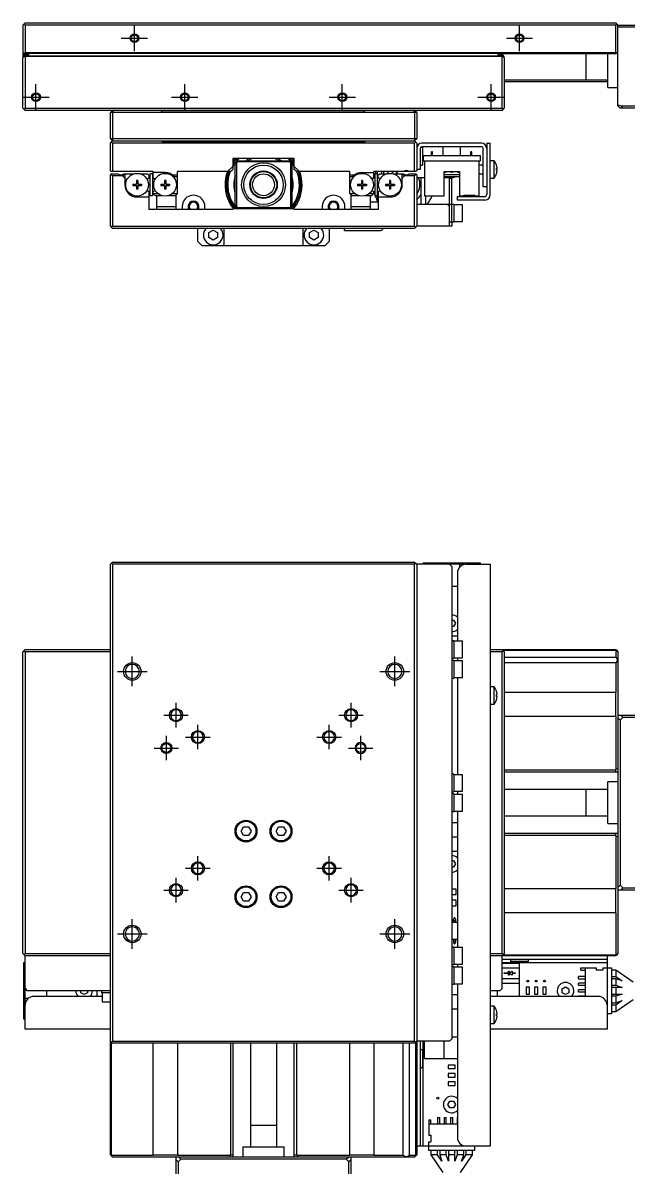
# Model space of a CAD drawing. Extents: x -2 to 888, y -8 to 518.
# Drawn here: x 143 to 281.3, y 252.6 to 514.2 of the extents above; entities that cross this region are included whole.
import ezdxf

# ---------------------------------------------------------------- set-up
doc = ezdxf.new("R2010")
doc.units = 0
doc.header["$LTSCALE"] = 0.5
doc.linetypes.add('CENTER', pattern=[50.8, 31.75, -6.35, 6.35, -6.35])
for name, color, linetype in [('MSM_CENTER', 1, 'CENTER'), ('MSM_CONTINUOUS', 7, 'CONTINUOUS'), ('MSM_NARROW', 5, 'CONTINUOUS')]:
    doc.layers.add(name, color=color, linetype=linetype)

msp = doc.modelspace()

# ---------------------------------------------------------------- linework, layer by layer
at = {"layer": 'MSM_CENTER'}
for p, q in [((168.52, 507.67), (168.52, 513.67)), ((256.52, 507.67), (256.52, 513.67)), ((165.52, 510.67), (171.52, 510.67)), ((253.52, 510.67), (259.52, 510.67)), ((146.02, 494.17), (146.02, 500.17)), ((180.02, 494.17), (180.02, 500.17)), ((216.02, 494.17), (216.02, 500.17)), ((250.02, 494.17), (250.02, 500.17)), ((143.02, 497.17), (149.02, 497.17)), ((177.02, 497.17), (183.02, 497.17)), ((213.02, 497.17), (219.02, 497.17)), ((247.02, 497.17), (253.02, 497.17)), ((200.77, 473.6), (200.77, 473.6)), ((168.02, 362.51), (168.02, 369.31)), ((228.02, 362.51), (228.02, 369.31)), ((164.62, 365.91), (171.42, 365.91)), ((224.62, 365.91), (231.42, 365.91)), ((178.02, 353.11), (178.02, 358.71)), ((218.02, 353.11), (218.02, 358.71)), ((175.22, 355.91), (180.82, 355.91)), ((215.22, 355.91), (220.82, 355.91)), ((183.02, 348.11), (183.02, 353.71)), ((213.02, 348.11), (213.02, 353.71)), ((175.82, 345.61), (175.82, 351.21)), ((180.22, 350.91), (185.82, 350.91)), ((210.22, 350.91), (215.82, 350.91)), ((220.22, 345.61), (220.22, 351.21)), ((173.02, 348.41), (178.62, 348.41)), ((217.42, 348.41), (223.02, 348.41)), ((183.02, 318.11), (183.02, 323.71)), ((213.02, 318.11), (213.02, 323.71)), ((180.22, 320.91), (185.82, 320.91)), ((210.22, 320.91), (215.82, 320.91)), ((178.02, 313.11), (178.02, 318.71)), ((218.02, 313.11), (218.02, 318.71)), ((175.22, 315.91), (180.82, 315.91)), ((215.22, 315.91), (220.82, 315.91)), ((168.02, 302.51), (168.02, 309.31)), ((228.02, 302.51), (228.02, 309.31)), ((164.62, 305.91), (171.42, 305.91)), ((224.62, 305.91), (231.42, 305.91))]:
    msp.add_line(p, q, dxfattribs=at)
at = {"layer": 'MSM_CONTINUOUS'}
for p, q in [((143.02, 513.67), (143.52, 514.17)), ((143.02, 513.67), (143.02, 506.47)), ((143.27, 513.92), (143.52, 513.67)), ((143.52, 514.17), (278.52, 514.17)), ((278.52, 513.67), (143.52, 513.67)), ((143.52, 513.67), (143.52, 507.37)), ((279.02, 513.67), (278.52, 514.17)), ((278.52, 513.67), (278.77, 513.92)), ((278.52, 507.37), (278.52, 513.67)), ((279.02, 513.67), (292.52, 513.67)), ((279.02, 495.17), (279.02, 513.67)), ((292.52, 513.17), (279.02, 513.17)), ((278.67, 507.22), (279.02, 507.57)), ((278.62, 507.17), (143.02, 507.17)), ((144.42, 506.97), (143.02, 506.97)), ((143.42, 506.57), (143.02, 506.17)), ((143.12, 506.37), (143.02, 506.47)), ((143.02, 494.67), (143.02, 506.17)), ((143.12, 506.27), (143.12, 506.47)), ((143.52, 507.37), (143.32, 507.17)), ((144.12, 506.77), (143.42, 506.77)), ((143.52, 506.67), (143.42, 506.57)), ((143.52, 506.47), (143.42, 506.57)), ((143.52, 507.37), (278.52, 507.37)), ((143.52, 506.67), (252.52, 506.67)), ((143.52, 506.47), (143.52, 494.67)), ((252.52, 506.47), (143.52, 506.47)), ((144.42, 506.67), (144.42, 506.97)), ((251.62, 506.67), (251.62, 507.07)), ((278.52, 507.07), (251.62, 507.07)), ((252.62, 506.77), (251.92, 506.77)), ((252.62, 506.57), (252.52, 506.67)), ((252.62, 506.57), (252.52, 506.47)), ((252.52, 494.67), (252.52, 506.47)), ((253.02, 506.17), (252.62, 506.57)), ((252.92, 506.47), (252.92, 506.27)), ((253.02, 506.17), (253.02, 494.67)), ((271.72, 501.17), (271.72, 507.07)), ((276.72, 499.42), (276.72, 507.07)), ((278.67, 507.22), (278.52, 507.37)), ((278.52, 507.07), (278.67, 507.22)), ((253.02, 501.17), (276.72, 501.17)), ((276.52, 500.67), (253.02, 500.67)), ((276.52, 501.17), (276.52, 500.67)), ((276.72, 499.42), (279.02, 499.42)), ((143.02, 494.67), (143.52, 494.17)), ((143.27, 494.42), (143.52, 494.67)), ((143.52, 494.67), (252.52, 494.67)), ((252.52, 494.67), (252.77, 494.42)), ((252.52, 494.17), (253.02, 494.67)), ((279.02, 495.47), (279.64, 495.17)), ((279.52, 494.67), (279.02, 495.17)), ((292.52, 494.67), (279.52, 494.67)), ((279.64, 495.17), (292.52, 495.17)), ((279.64, 495.17), (280.14, 494.67)), ((252.52, 494.17), (143.52, 494.17)), ((163.02, 493.67), (163.52, 494.17)), ((233.02, 493.67), (163.02, 493.67)), ((163.02, 487.67), (163.02, 493.67)), ((163.52, 493.67), (163.73, 494.17)), ((163.52, 493.67), (163.52, 487.17)), ((174.82, 493.87), (174.52, 494.17)), ((174.82, 493.87), (220.92, 493.87)), ((221.22, 494.17), (220.92, 493.87)), ((232.32, 494.17), (232.52, 493.67)), ((233.02, 493.67), (232.52, 494.17)), ((232.52, 493.67), (232.52, 487.17)), ((233.02, 493.67), (233.02, 487.67)), ((163.02, 487.67), (163.52, 487.17)), ((233.02, 487.67), (163.02, 487.67)), ((163.02, 486.67), (163.52, 487.17)), ((163.02, 480.37), (163.02, 486.67)), ((163.27, 486.92), (163.52, 486.67)), ((163.52, 487.17), (232.52, 487.17)), ((163.52, 486.67), (163.52, 480.17)), ((232.52, 486.67), (163.52, 486.67)), ((174.92, 486.87), (174.62, 487.17)), ((174.92, 486.87), (221.12, 486.87)), ((183.02, 486.87), (183.02, 487.17)), ((213.02, 487.17), (213.02, 486.87)), ((221.42, 487.17), (221.12, 486.87)), ((233.02, 487.67), (232.52, 487.17)), ((232.52, 487.17), (233.02, 486.67)), ((232.52, 486.67), (232.77, 486.92)), ((232.52, 480.17), (232.52, 486.67)), ((233.02, 486.67), (233.02, 480.37)), ((247.82, 486.67), (234.22, 486.67)), ((249.02, 486.67), (249.82, 486.67)), ((249.02, 486.67), (249.02, 474.97)), ((249.82, 474.87), (249.82, 486.67)), ((233.82, 485.47), (233.82, 480.67)), ((234.32, 485.67), (233.88, 485.67)), ((247.82, 485.87), (234.22, 485.87)), ((234.32, 485.67), (234.32, 481.67)), ((236.65, 484.67), (236.4, 484.67)), ((236.4, 483.87), (236.4, 484.67)), ((236.65, 483.87), (236.65, 484.67)), ((239.02, 485.87), (239.02, 483.87)), ((243.02, 483.87), (243.02, 485.87)), ((245.65, 484.67), (245.4, 484.67)), ((245.4, 483.87), (245.4, 484.67)), ((245.65, 483.87), (245.65, 484.67)), ((248.22, 476.67), (248.22, 485.47)), ((189.82, 480.17), (191.02, 481.37)), ((205.02, 483.17), (191.02, 483.17)), ((191.02, 483.17), (191.02, 480.67)), ((191.52, 481.87), (191.82, 482.17)), ((191.52, 472.47), (191.52, 481.87)), ((192.02, 482.37), (191.82, 482.17)), ((191.82, 482.17), (191.82, 472.17)), ((192.02, 482.37), (192.32, 482.67)), ((204.02, 482.37), (192.02, 482.37)), ((192.32, 482.67), (203.72, 482.67)), ((203.72, 482.67), (204.02, 482.37)), ((204.22, 482.17), (204.02, 482.37)), ((204.22, 472.17), (204.22, 482.17)), ((204.22, 482.17), (204.52, 481.87)), ((204.52, 481.87), (204.52, 472.47)), ((205.02, 480.67), (205.02, 483.17)), ((205.02, 481.37), (206.23, 480.17)), ((233.82, 481.67), (234.32, 481.67)), ((234.52, 482.82), (234.32, 482.82)), ((234.52, 483.87), (234.52, 482.67)), ((234.52, 483.87), (247.52, 483.87)), ((234.52, 482.67), (247.52, 482.67)), ((234.77, 482.67), (234.77, 474.67)), ((247.27, 474.67), (247.27, 482.67)), ((248.22, 481.67), (247.27, 481.67)), ((247.52, 483.87), (247.52, 482.67)), ((250.72, 482.67), (249.82, 482.67)), ((250.72, 478.67), (250.72, 482.67)), ((251.28, 481.6), (251.28, 481.62)), ((163.22, 480.17), (163.02, 480.37)), ((163.12, 479.57), (163.02, 479.47)), ((163.02, 467.67), (163.02, 479.47)), ((163.12, 479.57), (163.22, 479.67)), ((163.52, 479.17), (163.12, 479.57)), ((172.82, 480.17), (163.22, 480.17)), ((163.22, 479.67), (164.76, 479.67)), ((163.52, 479.17), (163.52, 467.67)), ((165.82, 479.17), (163.52, 479.17)), ((166.32, 479.52), (165.82, 479.17)), ((165.82, 479.17), (166.32, 478.67)), ((166.09, 479.67), (168.41, 479.67)), ((166.32, 479.67), (166.32, 477.17)), ((169.84, 479.67), (171.52, 479.67)), ((171.82, 479.37), (171.52, 479.67)), ((171.56, 478.57), (171.82, 478.72)), ((171.82, 479.37), (171.82, 478.72)), ((172.02, 479.67), (172.02, 474.67)), ((172.62, 479.67), (172.02, 479.67)), ((172.62, 479.67), (172.62, 474.67)), ((172.82, 478.71), (172.82, 480.17)), ((175.52, 479.97), (172.82, 479.97)), ((172.82, 478.71), (173.2, 478.49)), ((177.12, 479.47), (178.32, 479.47)), ((178.32, 478.97), (177.67, 478.97)), ((190.52, 480.17), (178.32, 480.17)), ((178.32, 475.17), (178.32, 480.17)), ((191.02, 480.67), (190.52, 480.17)), ((205.52, 480.17), (205.02, 480.67)), ((217.72, 480.17), (205.52, 480.17)), ((217.72, 475.17), (217.72, 480.17)), ((217.72, 479.47), (218.93, 479.47)), ((218.38, 478.97), (217.72, 478.97)), ((220.52, 479.97), (223.22, 479.97)), ((223.22, 478.71), (222.85, 478.49)), ((232.82, 480.17), (223.22, 480.17)), ((223.22, 478.71), (223.22, 480.17)), ((223.42, 479.67), (223.42, 474.67)), ((224.02, 479.67), (223.42, 479.67)), ((224.02, 480.17), (224.02, 473.17)), ((224.52, 479.67), (224.22, 479.37)), ((224.22, 478.72), (224.22, 479.37)), ((224.48, 478.57), (224.22, 478.72)), ((224.52, 479.67), (226.21, 479.67)), ((225.02, 479.67), (225.02, 480.17)), ((225.52, 479.67), (225.52, 480.17)), ((227.64, 479.67), (229.96, 479.67)), ((228.3, 480.11), (228.3, 479.67)), ((229.72, 477.17), (229.72, 479.67)), ((230.22, 479.17), (229.72, 479.52)), ((229.72, 478.67), (230.22, 479.17)), ((232.52, 479.17), (230.22, 479.17)), ((231.29, 479.67), (232.82, 479.67)), ((232.92, 479.57), (232.52, 479.17)), ((232.52, 467.67), (232.52, 479.17)), ((233.02, 480.37), (232.82, 480.17)), ((232.82, 479.67), (232.92, 479.57)), ((233.02, 479.47), (232.92, 479.57)), ((233.82, 480.67), (233.02, 480.67)), ((233.02, 479.47), (233.02, 467.67)), ((233.02, 478.82), (234.77, 478.82)), ((234.02, 472.67), (234.02, 478.82)), ((239.27, 474.67), (239.27, 480.17)), ((239.27, 480.17), (242.77, 480.17)), ((242.77, 479.47), (239.27, 479.47)), ((242.77, 478.97), (239.27, 478.97)), ((239.27, 478.82), (241.02, 478.82)), ((240.52, 478.67), (241.02, 478.67)), ((240.52, 467.67), (240.52, 478.67)), ((241.02, 468.67), (241.02, 478.67)), ((242.77, 480.17), (242.77, 474.67)), ((247.27, 479.67), (248.22, 479.67)), ((249.82, 478.67), (250.72, 478.67)), ((251.28, 480.87), (251.41, 480.87)), ((251.28, 480.47), (251.28, 480.87)), ((251.41, 480.47), (251.28, 480.47)), ((251.28, 479.72), (251.28, 479.74)), ((168.12, 477.31), (168.92, 477.31)), ((168.12, 477.31), (168.12, 477.02)), ((168.12, 477.02), (168.92, 477.02)), ((168.65, 477.31), (168.65, 477.02)), ((168.98, 478.17), (168.98, 477.37)), ((169.27, 478.17), (168.98, 478.17)), ((168.98, 477.64), (169.27, 477.64)), ((168.98, 476.96), (168.98, 476.17)), ((168.98, 476.7), (169.27, 476.7)), ((169.27, 476.17), (168.98, 476.17)), ((169.27, 478.17), (169.27, 477.37)), ((169.27, 476.96), (169.27, 476.17)), ((169.33, 477.31), (170.12, 477.31)), ((169.33, 477.02), (170.12, 477.02)), ((169.59, 477.02), (169.59, 477.31)), ((170.12, 477.31), (170.12, 477.02)), ((174.52, 477.31), (174.52, 477.02)), ((174.52, 477.31), (175.32, 477.31)), ((174.52, 477.02), (175.32, 477.02)), ((175.05, 477.31), (175.05, 477.02)), ((175.67, 478.17), (175.38, 478.17)), ((175.38, 478.17), (175.38, 477.37)), ((175.38, 477.64), (175.67, 477.64)), ((175.38, 476.96), (175.38, 476.17)), ((175.38, 476.7), (175.67, 476.7)), ((175.67, 476.17), (175.38, 476.17)), ((175.67, 478.17), (175.67, 477.37)), ((175.67, 476.96), (175.67, 476.17)), ((175.73, 477.31), (176.52, 477.31)), ((175.73, 477.02), (176.52, 477.02)), ((175.99, 477.02), (175.99, 477.31)), ((176.52, 477.31), (176.52, 477.02)), ((219.52, 477.31), (219.52, 477.02)), ((219.52, 477.31), (220.32, 477.31)), ((219.52, 477.02), (220.32, 477.02)), ((220.05, 477.31), (220.05, 477.02)), ((220.38, 478.17), (220.38, 477.37)), ((220.67, 478.17), (220.38, 478.17)), ((220.38, 477.64), (220.67, 477.64)), ((220.38, 476.96), (220.38, 476.17)), ((220.38, 476.7), (220.67, 476.7)), ((220.67, 476.17), (220.38, 476.17)), ((220.67, 478.17), (220.67, 477.37)), ((220.67, 476.96), (220.67, 476.17)), ((220.73, 477.31), (221.52, 477.31)), ((220.73, 477.02), (221.52, 477.02)), ((220.99, 477.02), (220.99, 477.31)), ((221.52, 477.31), (221.52, 477.02)), ((225.92, 477.31), (226.72, 477.31)), ((225.92, 477.31), (225.92, 477.02)), ((225.92, 477.02), (226.72, 477.02)), ((226.45, 477.31), (226.45, 477.02)), ((226.78, 478.17), (226.78, 477.37)), ((227.07, 478.17), (226.78, 478.17)), ((226.78, 477.64), (227.07, 477.64)), ((226.78, 476.96), (226.78, 476.17)), ((226.78, 476.7), (227.07, 476.7)), ((227.07, 476.17), (226.78, 476.17)), ((227.07, 478.17), (227.07, 477.37)), ((227.07, 476.96), (227.07, 476.17)), ((227.13, 477.31), (227.92, 477.31)), ((227.13, 477.02), (227.92, 477.02)), ((227.39, 477.02), (227.39, 477.31)), ((227.92, 477.31), (227.92, 477.02)), ((249.02, 476.67), (248.22, 476.67)), ((169.12, 474.37), (171.82, 474.37)), ((171.82, 475.62), (171.56, 475.77)), ((171.82, 475.62), (171.82, 471.47)), ((172.62, 474.67), (172.02, 474.67)), ((172.96, 475.7), (172.82, 475.62)), ((172.82, 475.17), (172.82, 475.62)), ((172.82, 475.17), (173.32, 474.67)), ((172.82, 475.17), (173.86, 475.17)), ((174.81, 474.67), (173.32, 474.67)), ((173.57, 474.67), (173.57, 471.47)), ((178.07, 474.67), (176.24, 474.67)), ((177.19, 475.17), (178.32, 475.17)), ((177.82, 474.67), (178.32, 475.17)), ((178.02, 474.67), (178.02, 474.87)), ((178.07, 471.47), (178.07, 474.67)), ((194.86, 473.97), (195.05, 473.97)), ((195.27, 473.74), (195.05, 473.97)), ((195.27, 473.74), (195.11, 473.74)), ((195.27, 473.6), (195.27, 473.74)), ((201, 473.97), (200.77, 473.74)), ((200.94, 473.74), (200.77, 473.74)), ((200.77, 473.74), (200.77, 473.6)), ((200.77, 473.6), (200.77, 473.6)), ((201, 473.97), (201.19, 473.97)), ((217.72, 475.17), (218.86, 475.17)), ((217.72, 475.17), (218.22, 474.67)), ((219.81, 474.67), (217.97, 474.67)), ((217.97, 474.67), (217.97, 471.47)), ((218.02, 474.67), (218.02, 474.87)), ((222.72, 474.67), (221.24, 474.67)), ((222.19, 475.17), (223.22, 475.17)), ((222.47, 471.47), (222.47, 474.67)), ((222.72, 474.67), (223.22, 475.17)), ((223.09, 475.7), (223.22, 475.62)), ((223.22, 475.17), (223.22, 475.62)), ((224.02, 474.67), (223.42, 474.67)), ((224.22, 475.62), (224.48, 475.77)), ((224.22, 475.62), (224.22, 471.47)), ((224.22, 474.37), (226.92, 474.37)), ((234.77, 474.67), (239.27, 474.67)), ((235.02, 474.67), (235.02, 472.67)), ((242.32, 473.67), (242.32, 474.47)), ((242.32, 474.47), (248.52, 474.47)), ((248.62, 473.67), (242.32, 473.67)), ((242.77, 474.67), (243.77, 474.67)), ((243.77, 474.67), (243.77, 474.77)), ((243.77, 474.77), (246.27, 474.77)), ((244.57, 474.77), (244.57, 474.67)), ((244.57, 474.67), (245.47, 474.67)), ((244.95, 474.77), (244.95, 474.67)), ((245.1, 474.77), (245.1, 474.67)), ((245.47, 474.77), (245.47, 474.67)), ((246.27, 474.67), (246.27, 474.77)), ((246.27, 474.67), (247.27, 474.67)), ((191.02, 471.47), (171.82, 471.47)), ((173.57, 472.17), (178.07, 472.17)), ((191.02, 471.47), (191.02, 471.67)), ((205.02, 471.67), (191.02, 471.67)), ((191.82, 472.17), (191.52, 472.47)), ((191.82, 472.17), (192.02, 471.97)), ((192.02, 471.97), (204.02, 471.97)), ((192.32, 471.67), (192.02, 471.97)), ((204.02, 471.97), (203.72, 471.67)), ((204.02, 471.97), (204.22, 472.17)), ((204.52, 472.47), (204.22, 472.17)), ((205.02, 471.47), (205.02, 471.67)), ((224.22, 471.47), (205.02, 471.47)), ((217.97, 472.17), (222.47, 472.17)), ((224.22, 473.17), (222.47, 473.17)), ((241.52, 472.67), (233.02, 472.67)), ((240.02, 472.67), (240.52, 472.17)), ((241.52, 472.67), (241.52, 468.67)), ((243.52, 472.57), (241.52, 472.57)), ((243.52, 468.77), (243.52, 472.57)), ((240.52, 468.67), (241.52, 468.67)), ((241.02, 468.67), (241.02, 467.67)), ((241.52, 468.77), (243.52, 468.77)), ((163.02, 467.67), (163.52, 467.17)), ((163.27, 467.42), (163.52, 467.67)), ((163.52, 467.67), (232.52, 467.67)), ((232.52, 467.17), (163.52, 467.17)), ((183.02, 464.17), (183.02, 467.17)), ((185.52, 466.24), (186.52, 466.82)), ((185.52, 465.09), (185.52, 466.24)), ((186.52, 466.82), (187.52, 466.24)), ((187.52, 466.24), (187.52, 465.09)), ((189.02, 463.17), (189.02, 467.17)), ((207.02, 467.17), (207.02, 463.17)), ((208.52, 466.24), (209.52, 466.82)), ((208.52, 465.09), (208.52, 466.24)), ((209.52, 466.82), (210.52, 466.24)), ((210.52, 466.24), (210.52, 465.09)), ((213.02, 467.17), (213.02, 464.17)), ((216.52, 466.67), (216.52, 467.17)), ((216.52, 466.67), (224.52, 466.67)), ((233.02, 467.67), (232.52, 467.17)), ((232.52, 467.67), (232.77, 467.42)), ((241.02, 467.67), (233.02, 467.67)), ((183.02, 464.17), (184.02, 463.17)), ((189.02, 463.17), (184.02, 463.17)), ((186.52, 464.51), (185.52, 465.09)), ((187.52, 465.09), (186.52, 464.51)), ((207.02, 463.17), (189.02, 463.17)), ((212.02, 463.17), (207.02, 463.17)), ((209.52, 464.51), (208.52, 465.09)), ((210.52, 465.09), (209.52, 464.51)), ((212.02, 463.17), (213.02, 464.17)), ((163.02, 390.41), (163.52, 390.91)), ((163.02, 255.41), (163.02, 390.41)), ((163.52, 390.41), (163.27, 390.66)), ((163.52, 390.91), (232.52, 390.91)), ((163.52, 390.41), (163.52, 281.41)), ((232.52, 390.41), (163.52, 390.41)), ((232.52, 390.91), (233.02, 390.41)), ((232.77, 390.66), (232.52, 390.41)), ((232.52, 281.41), (232.52, 390.41)), ((243.77, 390.41), (233.02, 390.41)), ((233.02, 390.41), (233.02, 255.41)), ((234.52, 390.41), (234.52, 390.71)), ((234.52, 390.71), (247.52, 390.71)), ((241.02, 389.91), (240.52, 390.41)), ((241.02, 389.91), (241.02, 281.91)), ((242.77, 390.41), (242.77, 389.68)), ((243.77, 390.33), (243.77, 390.41)), ((244.32, 390.41), (249.82, 390.41)), ((247.52, 390.71), (247.52, 390.41)), ((249.82, 390.41), (249.82, 257.41)), ((242.32, 388.41), (242.32, 372.81)), ((241.02, 385.41), (242.32, 385.41)), ((241.02, 377.66), (241.46, 377.66)), ((241.46, 377.66), (241.89, 376.91)), ((241.89, 376.91), (241.46, 376.16)), ((241.46, 376.16), (241.02, 376.16)), ((242.32, 374.01), (241.02, 374.01)), ((241.52, 372.91), (241.02, 372.91)), ((241.52, 372.91), (241.52, 368.91)), ((243.52, 372.81), (241.52, 372.81)), ((243.52, 369.01), (243.52, 372.81)), ((143.02, 370.41), (143.52, 370.91)), ((143.02, 301.41), (143.02, 370.41)), ((143.27, 370.66), (143.52, 370.41)), ((143.52, 370.91), (163.02, 370.91)), ((143.52, 370.41), (143.52, 301.41)), ((163.02, 370.41), (143.52, 370.41)), ((241.02, 368.91), (241.52, 368.91)), ((241.52, 369.01), (243.52, 369.01)), ((242.32, 369.01), (242.32, 368.31)), ((249.82, 370.91), (278.52, 370.91)), ((252.52, 370.41), (249.82, 370.41)), ((252.52, 370.91), (253.02, 370.41)), ((252.52, 370.41), (252.77, 370.66)), ((252.52, 301.41), (252.52, 370.41)), ((278.62, 370.71), (252.72, 370.71)), ((253.02, 370.41), (253.02, 301.41)), ((253.02, 369.17), (278.62, 369.17)), ((278.67, 370.76), (278.52, 370.91)), ((278.62, 370.71), (278.67, 370.76)), ((278.62, 369.17), (278.62, 370.71)), ((278.67, 370.76), (279.02, 370.41)), ((279.02, 370.41), (279.02, 301.41)), ((241.52, 368.41), (241.02, 368.41)), ((241.52, 368.41), (241.52, 364.41)), ((243.52, 368.31), (241.52, 368.31)), ((243.52, 364.51), (243.52, 368.31)), ((278.62, 367.85), (253.02, 367.85)), ((278.62, 361.11), (278.62, 367.85)), ((241.02, 364.41), (241.52, 364.41)), ((241.52, 364.51), (243.52, 364.51)), ((242.32, 364.51), (242.32, 342.31)), ((250.72, 362.41), (249.82, 362.41)), ((250.72, 358.41), (250.72, 362.41)), ((251.28, 361.34), (251.28, 361.36)), ((278.62, 361.11), (253.02, 361.11)), ((278.52, 355.61), (278.52, 361.11)), ((249.82, 358.41), (250.72, 358.41)), ((251.28, 360.61), (251.41, 360.61)), ((251.28, 360.21), (251.28, 360.61)), ((251.41, 360.21), (251.28, 360.21)), ((251.28, 359.46), (251.28, 359.48)), ((279.02, 355.91), (314.02, 355.91)), ((279.64, 355.91), (280.14, 355.41)), ((278.62, 355.61), (253.02, 355.61)), ((278.62, 343.55), (278.62, 355.61)), ((279.52, 354.8), (279.02, 355.3)), ((280.14, 355.41), (279.52, 354.8)), ((279.52, 354.8), (279.52, 317.02)), ((292.52, 355.41), (280.14, 355.41)), ((253.02, 343.41), (278.52, 343.41)), ((279.02, 342.91), (253.02, 342.91)), ((278.52, 343.41), (278.62, 343.55)), ((278.52, 342.91), (278.52, 343.41)), ((279.02, 343.72), (278.62, 343.55)), ((241.52, 342.41), (241.02, 342.41)), ((241.52, 342.41), (241.52, 338.41)), ((243.52, 342.31), (241.52, 342.31)), ((243.52, 338.51), (243.52, 342.31)), ((276.72, 331.16), (276.72, 340.66)), ((279.02, 340.66), (276.72, 340.66)), ((241.02, 338.41), (241.52, 338.41)), ((241.52, 337.91), (241.02, 337.91)), ((241.52, 338.51), (243.52, 338.51)), ((241.52, 337.91), (241.52, 333.91)), ((243.52, 337.81), (241.52, 337.81)), ((242.32, 338.51), (242.32, 337.81)), ((243.52, 334.01), (243.52, 337.81)), ((276.72, 338.91), (253.02, 338.91)), ((271.72, 332.91), (271.72, 338.91)), ((241.02, 333.91), (241.52, 333.91)), ((241.52, 334.01), (243.52, 334.01)), ((242.32, 334.01), (242.32, 302.81)), ((253.02, 332.91), (276.72, 332.91)), ((192.87, 329.41), (193.45, 330.41)), ((193.45, 330.41), (194.6, 330.41)), ((194.6, 330.41), (195.18, 329.41)), ((200.87, 329.41), (201.45, 330.41)), ((201.45, 330.41), (202.6, 330.41)), ((202.6, 330.41), (203.18, 329.41)), ((241.02, 331.41), (242.32, 331.41)), ((276.72, 331.16), (279.02, 331.16)), ((193.45, 328.41), (192.87, 329.41)), ((194.6, 328.41), (193.45, 328.41)), ((195.18, 329.41), (194.6, 328.41)), ((201.45, 328.41), (200.87, 329.41)), ((202.6, 328.41), (201.45, 328.41)), ((203.18, 329.41), (202.6, 328.41)), ((242.32, 328.01), (241.02, 328.01)), ((253.02, 328.91), (279.02, 328.91)), ((278.52, 328.41), (253.02, 328.41)), ((278.52, 328.41), (278.52, 328.91)), ((278.62, 328.27), (278.52, 328.41)), ((278.62, 316.21), (278.62, 328.27)), ((278.62, 328.27), (279.02, 328.1)), ((241.02, 324.81), (242.32, 324.81)), ((241.02, 322.66), (241.46, 322.66)), ((241.46, 322.66), (241.89, 321.91)), ((241.89, 321.91), (241.46, 321.16)), ((241.46, 321.16), (241.02, 321.16)), ((279.02, 316.52), (279.52, 317.02)), ((279.52, 317.02), (280.14, 316.41)), ((192.87, 314.41), (193.45, 315.41)), ((193.45, 313.41), (192.87, 314.41)), ((193.45, 315.41), (194.6, 315.41)), ((194.6, 315.41), (195.18, 314.41)), ((195.18, 314.41), (194.6, 313.41)), ((200.87, 314.41), (201.45, 315.41)), ((201.45, 313.41), (200.87, 314.41)), ((201.45, 315.41), (202.6, 315.41)), ((202.6, 315.41), (203.18, 314.41)), ((203.18, 314.41), (202.6, 313.41)), ((242.02, 316.14), (241.02, 316.14)), ((241.02, 314.89), (242.02, 314.89)), ((242.02, 314.89), (242.02, 316.14)), ((278.62, 316.21), (253.02, 316.21)), ((278.52, 310.71), (278.52, 316.21)), ((308.02, 315.91), (279.02, 315.91)), ((280.14, 316.41), (279.64, 315.91)), ((280.14, 316.41), (292.52, 316.41)), ((194.6, 313.41), (193.45, 313.41)), ((202.6, 313.41), (201.45, 313.41)), ((242.02, 313.6), (241.02, 313.6)), ((241.02, 312.35), (242.02, 312.35)), ((242.02, 312.35), (242.02, 313.6)), ((241.44, 309.31), (241.56, 309.37)), ((241.44, 308.57), (241.44, 309.31)), ((241.44, 309.01), (241.87, 309.01)), ((241.76, 309.62), (241.56, 309.62)), ((241.56, 309.37), (241.56, 309.62)), ((241.76, 309.62), (241.76, 309.37)), ((241.76, 309.37), (241.87, 309.31)), ((241.87, 309.31), (241.87, 308.57)), ((278.62, 310.71), (253.02, 310.71)), ((278.62, 301.11), (278.62, 310.71)), ((241.02, 308.57), (242.32, 308.57)), ((242.32, 304.67), (241.02, 304.67)), ((241.44, 304.67), (241.44, 303.94)), ((241.87, 304.23), (241.44, 304.23)), ((241.56, 303.87), (241.44, 303.94)), ((241.56, 303.62), (241.56, 303.87)), ((241.56, 303.62), (241.76, 303.62)), ((241.87, 303.94), (241.76, 303.87)), ((241.76, 303.87), (241.76, 303.62)), ((241.87, 304.67), (241.87, 303.94)), ((143.52, 300.91), (143.02, 301.41)), ((143.52, 301.41), (143.27, 301.16)), ((143.52, 301.41), (163.02, 301.41)), ((143.52, 284.11), (143.52, 300.91)), ((163.02, 300.91), (143.52, 300.91)), ((241.52, 302.91), (241.02, 302.91)), ((241.52, 302.91), (241.52, 298.91)), ((243.52, 302.81), (241.52, 302.81)), ((243.52, 299.01), (243.52, 302.81)), ((249.82, 301.41), (252.52, 301.41)), ((278.52, 300.91), (249.82, 300.91)), ((252.77, 301.16), (252.52, 301.41)), ((253.02, 301.41), (252.52, 300.91)), ((252.52, 293.41), (252.52, 300.91)), ((252.72, 301.11), (278.62, 301.11)), ((276.52, 300.91), (276.52, 284.11)), ((278.52, 300.91), (278.67, 301.06)), ((278.67, 301.06), (278.62, 301.11)), ((279.02, 301.41), (278.67, 301.06)), ((143.22, 286.41), (143.22, 299.41)), ((143.22, 299.41), (143.52, 299.41)), ((241.02, 298.91), (241.52, 298.91)), ((241.52, 298.41), (241.02, 298.41)), ((241.52, 299.01), (243.52, 299.01)), ((241.52, 298.41), (241.52, 294.41)), ((243.52, 298.31), (241.52, 298.31)), ((242.32, 299.01), (242.32, 298.31)), ((243.52, 294.51), (243.52, 298.31)), ((252.52, 300.11), (276.52, 300.11)), ((252.52, 299.41), (276.52, 299.41)), ((256.52, 299.16), (252.52, 299.16)), ((254.52, 299.41), (254.52, 300.11)), ((258.52, 299.61), (254.52, 299.61)), ((256.52, 291.61), (256.52, 299.16)), ((258.52, 300.11), (258.52, 299.41)), ((252.52, 298.16), (256.52, 298.16)), ((256.52, 295.66), (252.52, 295.66)), ((253.02, 296.84), (253.02, 296.99)), ((253.02, 296.99), (253.97, 296.99)), ((253.97, 296.84), (253.02, 296.84)), ((253.97, 297.36), (254.12, 297.36)), ((253.97, 296.99), (253.97, 297.36)), ((253.97, 296.46), (253.97, 296.84)), ((254.12, 296.46), (253.97, 296.46)), ((254.12, 297.36), (254.12, 296.97)), ((254.12, 296.97), (254.8, 297.36)), ((254.12, 296.85), (254.12, 296.46)), ((254.8, 296.46), (254.12, 296.85)), ((254.8, 297.36), (254.8, 296.99)), ((254.8, 296.99), (255.5, 296.99)), ((255.5, 296.84), (254.8, 296.84)), ((254.8, 296.84), (254.8, 296.46)), ((255.5, 296.99), (255.5, 296.84)), ((270.02, 295.66), (270.02, 296.16)), ((271.52, 296.16), (270.02, 296.16)), ((270.02, 295.66), (271.52, 295.66)), ((270.52, 297.66), (270.52, 298.16)), ((270.52, 298.16), (274.02, 298.16)), ((270.52, 297.66), (271.52, 297.66)), ((271.52, 298.16), (271.52, 291.61)), ((274.02, 298.16), (274.02, 297.66)), ((275.52, 297.66), (274.02, 297.66)), ((275.52, 298.16), (275.52, 297.66)), ((275.52, 298.16), (277.52, 298.16)), ((277.52, 298.16), (277.52, 287.66)), ((278.52, 297.66), (277.52, 297.66)), ((277.52, 296.16), (278.52, 296.16)), ((278.52, 295.66), (277.52, 295.66)), ((278.52, 297.66), (278.52, 296.16)), ((282.52, 294.91), (278.52, 297.66)), ((278.52, 296.16), (279.98, 295.16)), ((278.52, 295.66), (278.52, 294.16)), ((279.98, 295.16), (278.52, 295.66)), ((143.52, 293.41), (144.02, 292.91)), ((241.02, 294.41), (241.52, 294.41)), ((241.52, 294.51), (243.52, 294.51)), ((242.32, 294.51), (242.32, 259.41)), ((252.02, 292.91), (252.52, 293.41)), ((252.52, 294.66), (256.52, 294.66)), ((258.03, 293.71), (258.03, 292.11)), ((258.83, 293.71), (258.03, 293.71)), ((258.83, 292.11), (258.83, 293.71)), ((260.73, 293.71), (259.93, 293.71)), ((259.93, 293.71), (259.93, 292.11)), ((260.73, 292.11), (260.73, 293.71)), ((261.84, 293.71), (261.84, 292.11)), ((262.64, 293.71), (261.84, 293.71)), ((262.64, 292.11), (262.64, 293.71)), ((266.27, 293.34), (267.02, 293.78)), ((266.27, 292.48), (266.27, 293.34)), ((267.02, 293.78), (267.77, 293.34)), ((267.77, 293.34), (267.77, 292.48)), ((270.02, 294.16), (270.02, 294.66)), ((271.52, 294.66), (270.02, 294.66)), ((270.02, 294.16), (271.52, 294.16)), ((270.02, 292.66), (270.02, 293.16)), ((271.52, 293.16), (270.02, 293.16)), ((277.52, 294.16), (278.52, 294.16)), ((279.98, 293.66), (277.52, 293.66)), ((278.52, 294.16), (279.98, 293.66)), ((278.52, 293.66), (278.52, 292.16)), ((144.26, 291.16), (143.52, 291.16)), ((163.02, 292.91), (144.02, 292.91)), ((161.12, 291.61), (145.52, 291.61)), ((148.52, 291.61), (148.52, 292.91)), ((156.27, 292.48), (156.27, 292.91)), ((157.02, 292.05), (156.27, 292.48)), ((157.77, 292.48), (157.02, 292.05)), ((157.77, 292.91), (157.77, 292.48)), ((159.92, 292.91), (159.92, 291.61)), ((161.02, 292.91), (161.02, 292.41)), ((163.02, 292.41), (161.02, 292.41)), ((161.12, 292.41), (161.12, 290.41)), ((161.12, 290.41), (163.02, 290.41)), ((242.32, 292.01), (241.02, 292.01)), ((252.02, 292.91), (249.82, 292.91)), ((274.52, 291.61), (249.82, 291.61)), ((251.52, 291.61), (251.52, 292.91)), ((258.03, 292.11), (258.83, 292.11)), ((259.93, 292.11), (260.73, 292.11)), ((261.84, 292.11), (262.64, 292.11)), ((267.02, 292.05), (266.27, 292.48)), ((267.77, 292.48), (267.02, 292.05)), ((270.02, 292.66), (271.52, 292.66)), ((270.02, 291.61), (270.02, 291.66)), ((271.52, 291.66), (270.02, 291.66)), ((277.52, 292.16), (279.98, 292.16)), ((278.52, 291.66), (277.52, 291.66)), ((279.98, 292.16), (278.52, 291.66)), ((278.52, 291.66), (278.52, 290.16)), ((278.52, 288.16), (282.52, 290.91)), ((278.52, 290.16), (279.98, 290.66)), ((279.98, 290.66), (278.52, 289.66)), ((241.02, 288.81), (242.32, 288.81)), ((250.72, 289.41), (249.82, 289.41)), ((250.72, 285.41), (250.72, 289.41)), ((251.28, 288.34), (251.28, 288.36)), ((277.52, 290.16), (278.52, 290.16)), ((278.52, 289.66), (277.52, 289.66)), ((277.52, 288.16), (278.52, 288.16)), ((278.52, 289.66), (278.52, 288.16)), ((143.52, 286.41), (143.22, 286.41)), ((249.82, 285.41), (250.72, 285.41)), ((251.28, 287.61), (251.41, 287.61)), ((251.28, 287.21), (251.28, 287.61)), ((251.41, 287.21), (251.28, 287.21)), ((251.28, 286.46), (251.28, 286.48)), ((277.52, 287.66), (276.52, 287.66)), ((163.02, 284.11), (143.52, 284.11)), ((276.52, 284.11), (249.82, 284.11)), ((163.52, 280.91), (163.02, 281.41)), ((163.22, 281.21), (163.22, 255.31)), ((163.27, 281.16), (163.52, 281.41)), ((163.52, 281.41), (232.52, 281.41)), ((232.52, 280.91), (163.52, 280.91)), ((172.82, 255.31), (172.82, 280.91)), ((178.32, 280.91), (178.32, 255.31)), ((190.52, 255.41), (190.52, 280.91)), ((191.02, 280.91), (191.02, 254.91)), ((195.02, 280.91), (195.02, 257.21)), ((201.02, 257.21), (201.02, 280.91)), ((205.02, 254.91), (205.02, 280.91)), ((205.52, 280.91), (205.52, 255.41)), ((217.72, 255.31), (217.72, 280.91)), ((223.22, 280.91), (223.22, 255.31)), ((229.96, 255.31), (229.96, 280.91)), ((231.29, 280.91), (231.29, 255.31)), ((232.52, 281.41), (232.77, 281.16)), ((233.02, 281.41), (232.52, 280.91)), ((232.82, 255.31), (232.82, 281.21)), ((240.52, 281.41), (233.02, 281.41)), ((233.82, 281.41), (233.82, 257.41)), ((234.52, 257.41), (234.52, 281.41)), ((234.77, 277.41), (234.77, 281.41)), ((239.27, 277.41), (239.27, 281.41)), ((240.52, 281.41), (241.02, 281.91)), ((241.02, 282.41), (242.32, 282.41)), ((234.52, 279.41), (233.82, 279.41)), ((234.32, 279.41), (234.32, 275.41)), ((234.77, 277.41), (242.32, 277.41)), ((233.82, 275.41), (234.52, 275.41)), ((240.22, 275.91), (240.22, 275.11)), ((241.82, 275.91), (240.22, 275.91)), ((240.22, 275.11), (241.82, 275.11)), ((241.82, 275.11), (241.82, 275.91)), ((240.22, 274), (240.22, 273.2)), ((241.82, 274), (240.22, 274)), ((240.22, 273.2), (241.82, 273.2)), ((240.22, 272.1), (240.22, 271.3)), ((241.82, 272.1), (240.22, 272.1)), ((241.82, 273.2), (241.82, 274)), ((241.82, 271.3), (241.82, 272.1)), ((240.22, 271.3), (241.82, 271.3)), ((240.16, 266.91), (240.59, 267.66)), ((240.59, 266.16), (240.16, 266.91)), ((240.59, 267.66), (241.46, 267.66)), ((241.46, 267.66), (241.89, 266.91)), ((241.89, 266.91), (241.46, 266.16)), ((241.46, 266.16), (240.59, 266.16)), ((195.02, 262.21), (201.02, 262.21)), ((235.77, 263.41), (235.77, 259.91)), ((235.77, 263.41), (236.27, 263.41)), ((242.32, 262.41), (235.77, 262.41)), ((236.27, 262.41), (236.27, 263.41)), ((237.77, 263.91), (238.27, 263.91)), ((237.77, 263.91), (237.77, 262.41)), ((238.27, 262.41), (238.27, 263.91)), ((239.27, 263.91), (239.77, 263.91)), ((239.27, 263.91), (239.27, 262.41)), ((239.77, 262.41), (239.77, 263.91)), ((240.77, 263.91), (241.27, 263.91)), ((240.77, 263.91), (240.77, 262.41)), ((241.27, 262.41), (241.27, 263.91)), ((242.27, 263.91), (242.32, 263.91)), ((242.27, 263.91), (242.27, 262.41)), ((235.77, 259.91), (236.27, 259.91)), ((236.27, 259.91), (236.27, 258.41)), ((193.27, 257.21), (202.77, 257.21)), ((193.27, 257.21), (193.27, 254.91)), ((202.77, 254.91), (202.77, 257.21)), ((249.82, 257.41), (233.02, 257.41)), ((235.77, 256.41), (235.77, 258.41)), ((235.77, 258.41), (236.27, 258.41)), ((246.27, 256.41), (235.77, 256.41)), ((236.27, 256.41), (236.27, 255.41)), ((237.77, 255.41), (237.77, 256.41)), ((238.27, 256.41), (238.27, 255.41)), ((239.77, 255.41), (239.77, 256.41)), ((240.27, 256.41), (240.27, 253.96)), ((241.77, 253.96), (241.77, 256.41)), ((242.27, 256.41), (242.27, 255.41)), ((243.77, 255.41), (243.77, 256.41)), ((244.27, 256.41), (244.27, 255.41)), ((245.77, 255.41), (245.77, 256.41)), ((246.27, 256.41), (246.27, 257.41)), ((163.02, 255.41), (163.52, 254.91)), ((163.17, 255.26), (163.22, 255.31)), ((163.22, 255.31), (172.82, 255.31)), ((232.52, 254.91), (163.52, 254.91)), ((172.82, 255.41), (178.32, 255.41)), ((178.02, 219.91), (178.02, 254.91)), ((178.52, 253.8), (178.02, 254.3)), ((178.32, 255.31), (190.38, 255.31)), ((179.14, 254.41), (178.52, 253.8)), ((178.52, 253.8), (178.52, 241.41)), ((178.64, 254.91), (179.14, 254.41)), ((216.91, 254.41), (179.14, 254.41)), ((190.38, 255.31), (190.22, 254.91)), ((190.38, 255.31), (190.52, 255.41)), ((190.52, 255.41), (191.02, 255.41)), ((205.02, 255.41), (205.52, 255.41)), ((205.52, 255.41), (205.67, 255.31)), ((205.83, 254.91), (205.67, 255.31)), ((205.67, 255.31), (217.72, 255.31)), ((216.91, 254.41), (217.41, 254.91)), ((217.52, 253.8), (216.91, 254.41)), ((218.02, 254.3), (217.52, 253.8)), ((217.52, 241.41), (217.52, 253.8)), ((217.72, 255.41), (223.22, 255.41)), ((218.02, 225.91), (218.02, 254.91)), ((223.22, 255.31), (229.96, 255.31)), ((231.29, 255.31), (232.82, 255.31)), ((233.02, 255.41), (232.52, 254.91)), ((232.82, 255.31), (232.87, 255.26)), ((237.77, 255.41), (236.27, 255.41)), ((236.27, 255.41), (239.02, 251.41)), ((238.77, 253.96), (237.77, 255.41)), ((239.77, 255.41), (238.27, 255.41)), ((238.27, 255.41), (238.77, 253.96)), ((240.27, 253.96), (239.77, 255.41)), ((241.77, 255.41), (240.27, 255.41)), ((242.27, 255.41), (241.77, 253.96)), ((243.77, 255.41), (242.27, 255.41)), ((243.02, 251.41), (245.77, 255.41)), ((244.27, 255.41), (243.27, 253.96)), ((243.27, 253.96), (243.77, 255.41)), ((245.77, 255.41), (244.27, 255.41))]:
    msp.add_line(p, q, dxfattribs=at)
for centre, radius in [((168.52, 510.67), 0.783), ((256.52, 510.67), 0.783), ((146.02, 497.17), 0.783), ((180.02, 497.17), 0.783), ((216.02, 497.17), 0.783), ((250.02, 497.17), 0.783), ((198.02, 477.17), 5), ((198.02, 477.17), 4.5), ((169.12, 477.17), 2.6), ((175.52, 477.17), 2.6), ((198.02, 477.17), 3.15), ((198.02, 477.17), 3), ((220.52, 477.17), 2.6), ((226.92, 477.17), 2.6), ((175.82, 348.41), 1.01), ((220.22, 348.41), 1.01), ((194.02, 329.41), 2.5), ((194.02, 329.41), 2.25), ((202.02, 329.41), 2.5), ((202.02, 329.41), 2.25), ((194.02, 314.41), 2.5), ((194.02, 314.41), 2.25), ((202.02, 314.41), 2.5), ((202.02, 314.41), 2.25), ((258.43, 295.13), 0.2), ((260.33, 295.13), 0.2), ((262.24, 295.13), 0.2), ((237.85, 268.37), 0.2)]:
    msp.add_circle(centre, radius, dxfattribs=at)
at = {"layer": 'MSM_CONTINUOUS', "extrusion": (0, 0, -1)}
for centre, radius in [((-168.02, 365.91), 1.62), ((-228.02, 365.91), 1.62), ((-178.02, 355.91), 1.23), ((-218.02, 355.91), 1.23), ((-183.02, 350.91), 1.23), ((-213.02, 350.91), 1.23), ((-183.02, 320.91), 1.23), ((-213.02, 320.91), 1.23), ((-178.02, 315.91), 1.23), ((-218.02, 315.91), 1.23), ((-168.02, 305.91), 1.62), ((-228.02, 305.91), 1.62)]:
    msp.add_circle(centre, radius, dxfattribs=at)
at = {"layer": 'MSM_CONTINUOUS'}
for centre, radius, start, end in [((143.42, 506.47), 0.3, 90, 180), ((144.12, 506.47), 0.3, 41.8103, 90), ((251.92, 506.47), 0.3, 90, 138.1897), ((252.62, 506.47), 0.3, 0, 90), ((186.52, 488.67), 2.25, 221.8103, 233.1301), ((186.52, 488.67), 2.25, 306.8699, 318.1897), ((186.52, 488.67), 2.6, 316.1869, 324.7656), ((198.02, 477.17), 12.5, 126.8699, 129.1042), ((198.02, 477.17), 12, 123.5573, 126.0666), ((198.02, 477.17), 12, 53.9334, 56.4427), ((198.02, 477.17), 12.5, 50.8958, 53.1301), ((209.52, 488.67), 2.6, 215.2344, 223.8131), ((209.52, 488.67), 2.25, 221.8103, 233.1301), ((209.52, 488.67), 2.25, 306.8699, 318.1897), ((234.22, 485.47), 1.2, 90, 180), ((247.82, 485.47), 1.2, 0, 90), ((234.22, 485.47), 0.4, 90, 180), ((247.82, 485.47), 0.4, 0, 90), ((198.02, 477.17), 8.8, 137.0141, 142.6982), ((198.02, 477.17), 8.5, 135.0991, 145.4397), ((198.02, 477.17), 8.2, 132.9703, 148.6118), ((198.02, 477.17), 6.8, 118.0725, 126.0189), ((198.02, 477.17), 6.5, 112.6199, 122.2042), ((198.02, 477.17), 6.5, 57.7958, 67.3801), ((198.02, 477.17), 6.8, 53.9811, 61.9275), ((198.02, 477.17), 8.2, 31.3881, 47.0297), ((198.02, 477.17), 8.5, 34.5603, 44.9009), ((198.02, 477.17), 8.8, 37.3018, 42.9859), ((248.22, 480.67), 3.2, 17.27, 38.6822), ((248.22, 480.67), 3.19, 3.5903, 16.9053), ((165.42, 480.42), 1, 228.5904, 311.4096), ((172.32, 477.17), 1.59, 100.8931, 126.1972), ((172.32, 477.17), 1.59, 53.8028, 79.107), ((175.52, 477.17), 2.8, 40.0052, 90), ((198.02, 477.17), 8.8, 160.0677, 218.6822), ((198.02, 477.17), 8.5, 159.3327, 220.3202), ((198.02, 477.17), 8.2, 158.5399, 222.1236), ((198.02, 477.17), 6.8, 162.9174, 197.0826), ((198.02, 477.17), 8.2, 317.8764, 21.4601), ((198.02, 477.17), 8.5, 319.6798, 20.6673), ((198.02, 477.17), 6.8, 342.9174, 17.0826), ((198.02, 477.17), 8.8, 321.3178, 19.9323), ((220.52, 477.17), 2.8, 90, 139.9948), ((223.72, 477.17), 1.59, 100.8931, 126.1972), ((230.02, 477.17), 7, 160.537, 166.2709), ((230.02, 477.17), 7, 154.6231, 159.0752), ((223.72, 477.17), 1.59, 53.8028, 79.1069), ((230.02, 477.17), 4.57, 138.9699, 146.8354), ((230.02, 477.17), 3.75, 126.8699, 136.6705), ((230.3, 480.82), 2, 198.9656, 215.0996), ((230.62, 479.42), 1, 48.5904, 131.4096), ((230.62, 480.42), 1, 228.5904, 311.4096), ((230.02, 477.17), 3.75, 323.1301, 26.1039), ((239.52, 480.27), 0.25, 203.5782, 336.4218), ((241.02, 480.82), 2, 247.6684, 292.3316), ((241.02, 480.27), 0.25, 203.5782, 336.4218), ((242.52, 480.27), 0.25, 203.5782, 336.4218), ((248.22, 480.67), 3.2, 321.3178, 342.73), ((248.22, 480.67), 3.19, 343.0947, 356.4097), ((169.12, 477.17), 2.8, 180, 270), ((168.92, 477.37), 0.06, 270, 0), ((168.92, 476.96), 0.06, 0, 90), ((169.33, 477.37), 0.06, 180, 270), ((169.33, 476.96), 0.06, 90, 180), ((172.44, 477.05), 1.75, 120, 127.006), ((172.21, 477.05), 1.75, 52.994, 55.4948), ((175.32, 477.37), 0.06, 270, 0), ((175.32, 476.96), 0.06, 0, 90), ((175.73, 477.37), 0.06, 180, 270), ((175.73, 476.96), 0.06, 90, 180), ((220.32, 477.37), 0.06, 270, 0), ((220.32, 476.96), 0.06, 0, 90), ((220.73, 477.37), 0.06, 180, 270), ((220.73, 476.96), 0.06, 90, 180), ((223.84, 477.05), 1.75, 124.5052, 127.006), ((223.61, 477.05), 1.75, 52.994, 60), ((226.72, 477.37), 0.06, 270, 0), ((226.72, 476.96), 0.06, 0, 90), ((226.92, 477.17), 2.8, 270, 0), ((227.13, 477.37), 0.06, 180, 270), ((227.13, 476.96), 0.06, 90, 180), ((172.32, 477.17), 1.59, 233.8028, 259.1069), ((172.44, 477.28), 1.75, 232.994, 240), ((172.32, 477.17), 1.59, 280.8931, 306.1972), ((172.21, 477.28), 1.75, 295.4948, 307.006), ((182.02, 472.17), 2.6, 344.3815, 195.6185), ((214.02, 472.17), 2.6, 344.3815, 195.6185), ((223.72, 477.17), 1.59, 233.8028, 259.1069), ((223.84, 477.28), 1.75, 232.994, 244.5052), ((230.02, 477.17), 7, 193.7291, 199.463), ((230.02, 477.17), 7, 200.9248, 211.0027), ((223.72, 477.17), 1.59, 280.8931, 306.1972), ((223.61, 477.28), 1.75, 300, 307.006), ((230.02, 477.17), 4.57, 311.0301, 331.0774), ((230.02, 477.17), 7, 319.9948, 339.0752), ((248.52, 474.97), 0.5, 270, 0), ((248.62, 474.87), 1.2, 270, 0), ((182.02, 472.17), 1.01, 315.9346, 224.0654), ((214.02, 472.17), 1.01, 315.9346, 224.0654), ((186.52, 465.67), 2.25, 138.1897, 41.8103), ((209.52, 465.67), 2.25, 138.1897, 41.8103), ((224.52, 467.67), 1, 270, 329.9999), ((244.32, 388.41), 2, 90, 180), ((241.02, 376.91), 1.9, 46.8264, 90), ((241.02, 376.91), 1.9, 270, 313.1736), ((277.87, 368.51), 1, 318.5904, 41.4096), ((248.22, 360.41), 3.2, 17.27, 38.6822), ((248.22, 360.41), 3.19, 3.5903, 16.9053), ((248.22, 360.41), 3.2, 321.3178, 342.73), ((248.22, 360.41), 3.19, 343.0947, 356.4097), ((241.02, 321.91), 1.9, 46.8264, 90), ((241.02, 321.91), 1.9, 270, 313.1736), ((267.02, 292.91), 1.9, 316.8264, 223.1735), ((145.52, 289.61), 2, 90, 180), ((157.02, 292.91), 1.9, 180, 223.1736), ((157.02, 292.91), 1.9, 316.8264, 0), ((274.52, 289.61), 2, 0, 90), ((248.22, 287.41), 3.2, 17.27, 38.6822), ((248.22, 287.41), 3.19, 3.5903, 16.9053), ((248.22, 287.41), 3.2, 321.3178, 342.73), ((248.22, 287.41), 3.19, 343.0947, 356.4096), ((241.02, 266.91), 1.9, 46.8264, 313.1736), ((244.32, 259.41), 2, 180, 270), ((230.62, 256.06), 1, 228.5904, 311.4096)]:
    msp.add_arc(centre, radius, start, end, dxfattribs=at)
at = {"layer": 'MSM_NARROW'}
for centre, radius in [((168.52, 510.67), 1), ((256.52, 510.67), 1), ((146.02, 497.17), 1), ((180.02, 497.17), 1), ((216.02, 497.17), 1), ((250.02, 497.17), 1), ((198.02, 477.17), 2.5), ((168.02, 365.91), 2), ((228.02, 365.91), 2), ((178.02, 355.91), 1.5), ((218.02, 355.91), 1.5), ((183.02, 350.91), 1.5), ((213.02, 350.91), 1.5), ((175.82, 348.41), 1.25), ((183.02, 320.91), 1.5), ((213.02, 320.91), 1.5), ((178.02, 315.91), 1.5), ((218.02, 315.91), 1.5), ((168.02, 305.91), 2), ((228.02, 305.91), 2)]:
    msp.add_circle(centre, radius, dxfattribs=at)
at = {"layer": 'MSM_NARROW', "extrusion": (0, 0, -1)}
msp.add_circle((-220.22, 348.41), 1.25, dxfattribs=at)
at = {"layer": 'MSM_NARROW'}
for centre in [(182.02, 472.17), (214.02, 472.17)]:
    msp.add_arc(centre, 1.25, 325.9442, 214.0558, dxfattribs=at)

doc.saveas('drawing.dxf')
